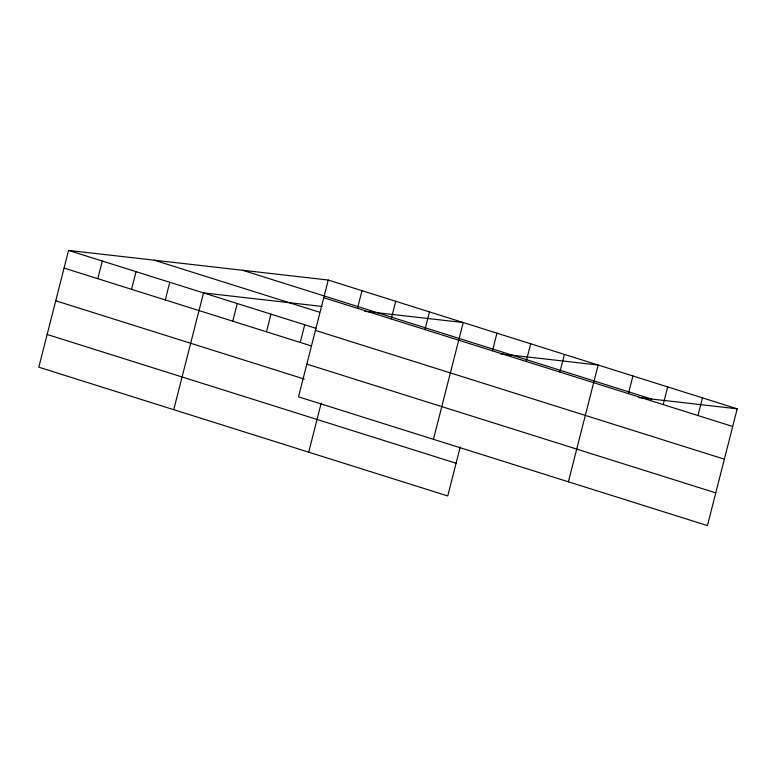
<?xml version="1.0" encoding="UTF-8"?>
<svg xmlns="http://www.w3.org/2000/svg" width="776" height="776" viewBox="0 0 776 776"><rect width="100%" height="100%" fill="white"/><g stroke="black" fill="none" stroke-linecap="round" stroke-linejoin="round"><path stroke-width="1.16" d="M328.258 280.049L298.498 396.827L707.431 525.585L737.2 408.806L328.258 280.049L68.569 250.415L38.8 367.194L447.742 495.951L460.226 446.976M97.805 278.691L102.306 261.037M131.542 289.322L136.042 271.658M165.278 299.943L169.779 282.28M173.746 409.68L203.516 292.901L322.176 306.442M232.751 321.186L237.252 303.523M266.488 331.808L270.989 314.154M300.225 342.439L304.725 324.775M308.702 452.175L321.186 403.2M357.493 308.324L361.994 290.67M391.23 318.955L395.731 301.292M424.967 329.577L429.477 311.913M433.445 439.313L463.214 322.535L364.565 311.283M492.45 350.82L496.95 333.166M526.186 361.441L530.687 343.787M559.923 372.073L564.424 354.409M568.391 481.809L598.16 365.03L500.685 353.904M628.414 393.636L632.925 375.972M663.179 404.577L667.68 386.923M697.934 415.529L702.445 397.865M638.551 397.555L737.2 408.806M242.558 270.261L651.5 399.029M323.757 297.703L732.699 426.47M154.269 260.193L319.576 312.243M68.569 250.415L315.977 328.316M315.425 330.411L724.357 459.179M64.069 268.069L311.477 345.98M306.83 364.119L715.773 492.876M55.727 300.778L304.26 379.037M47.142 334.475L456.075 463.243"/></g></svg>
